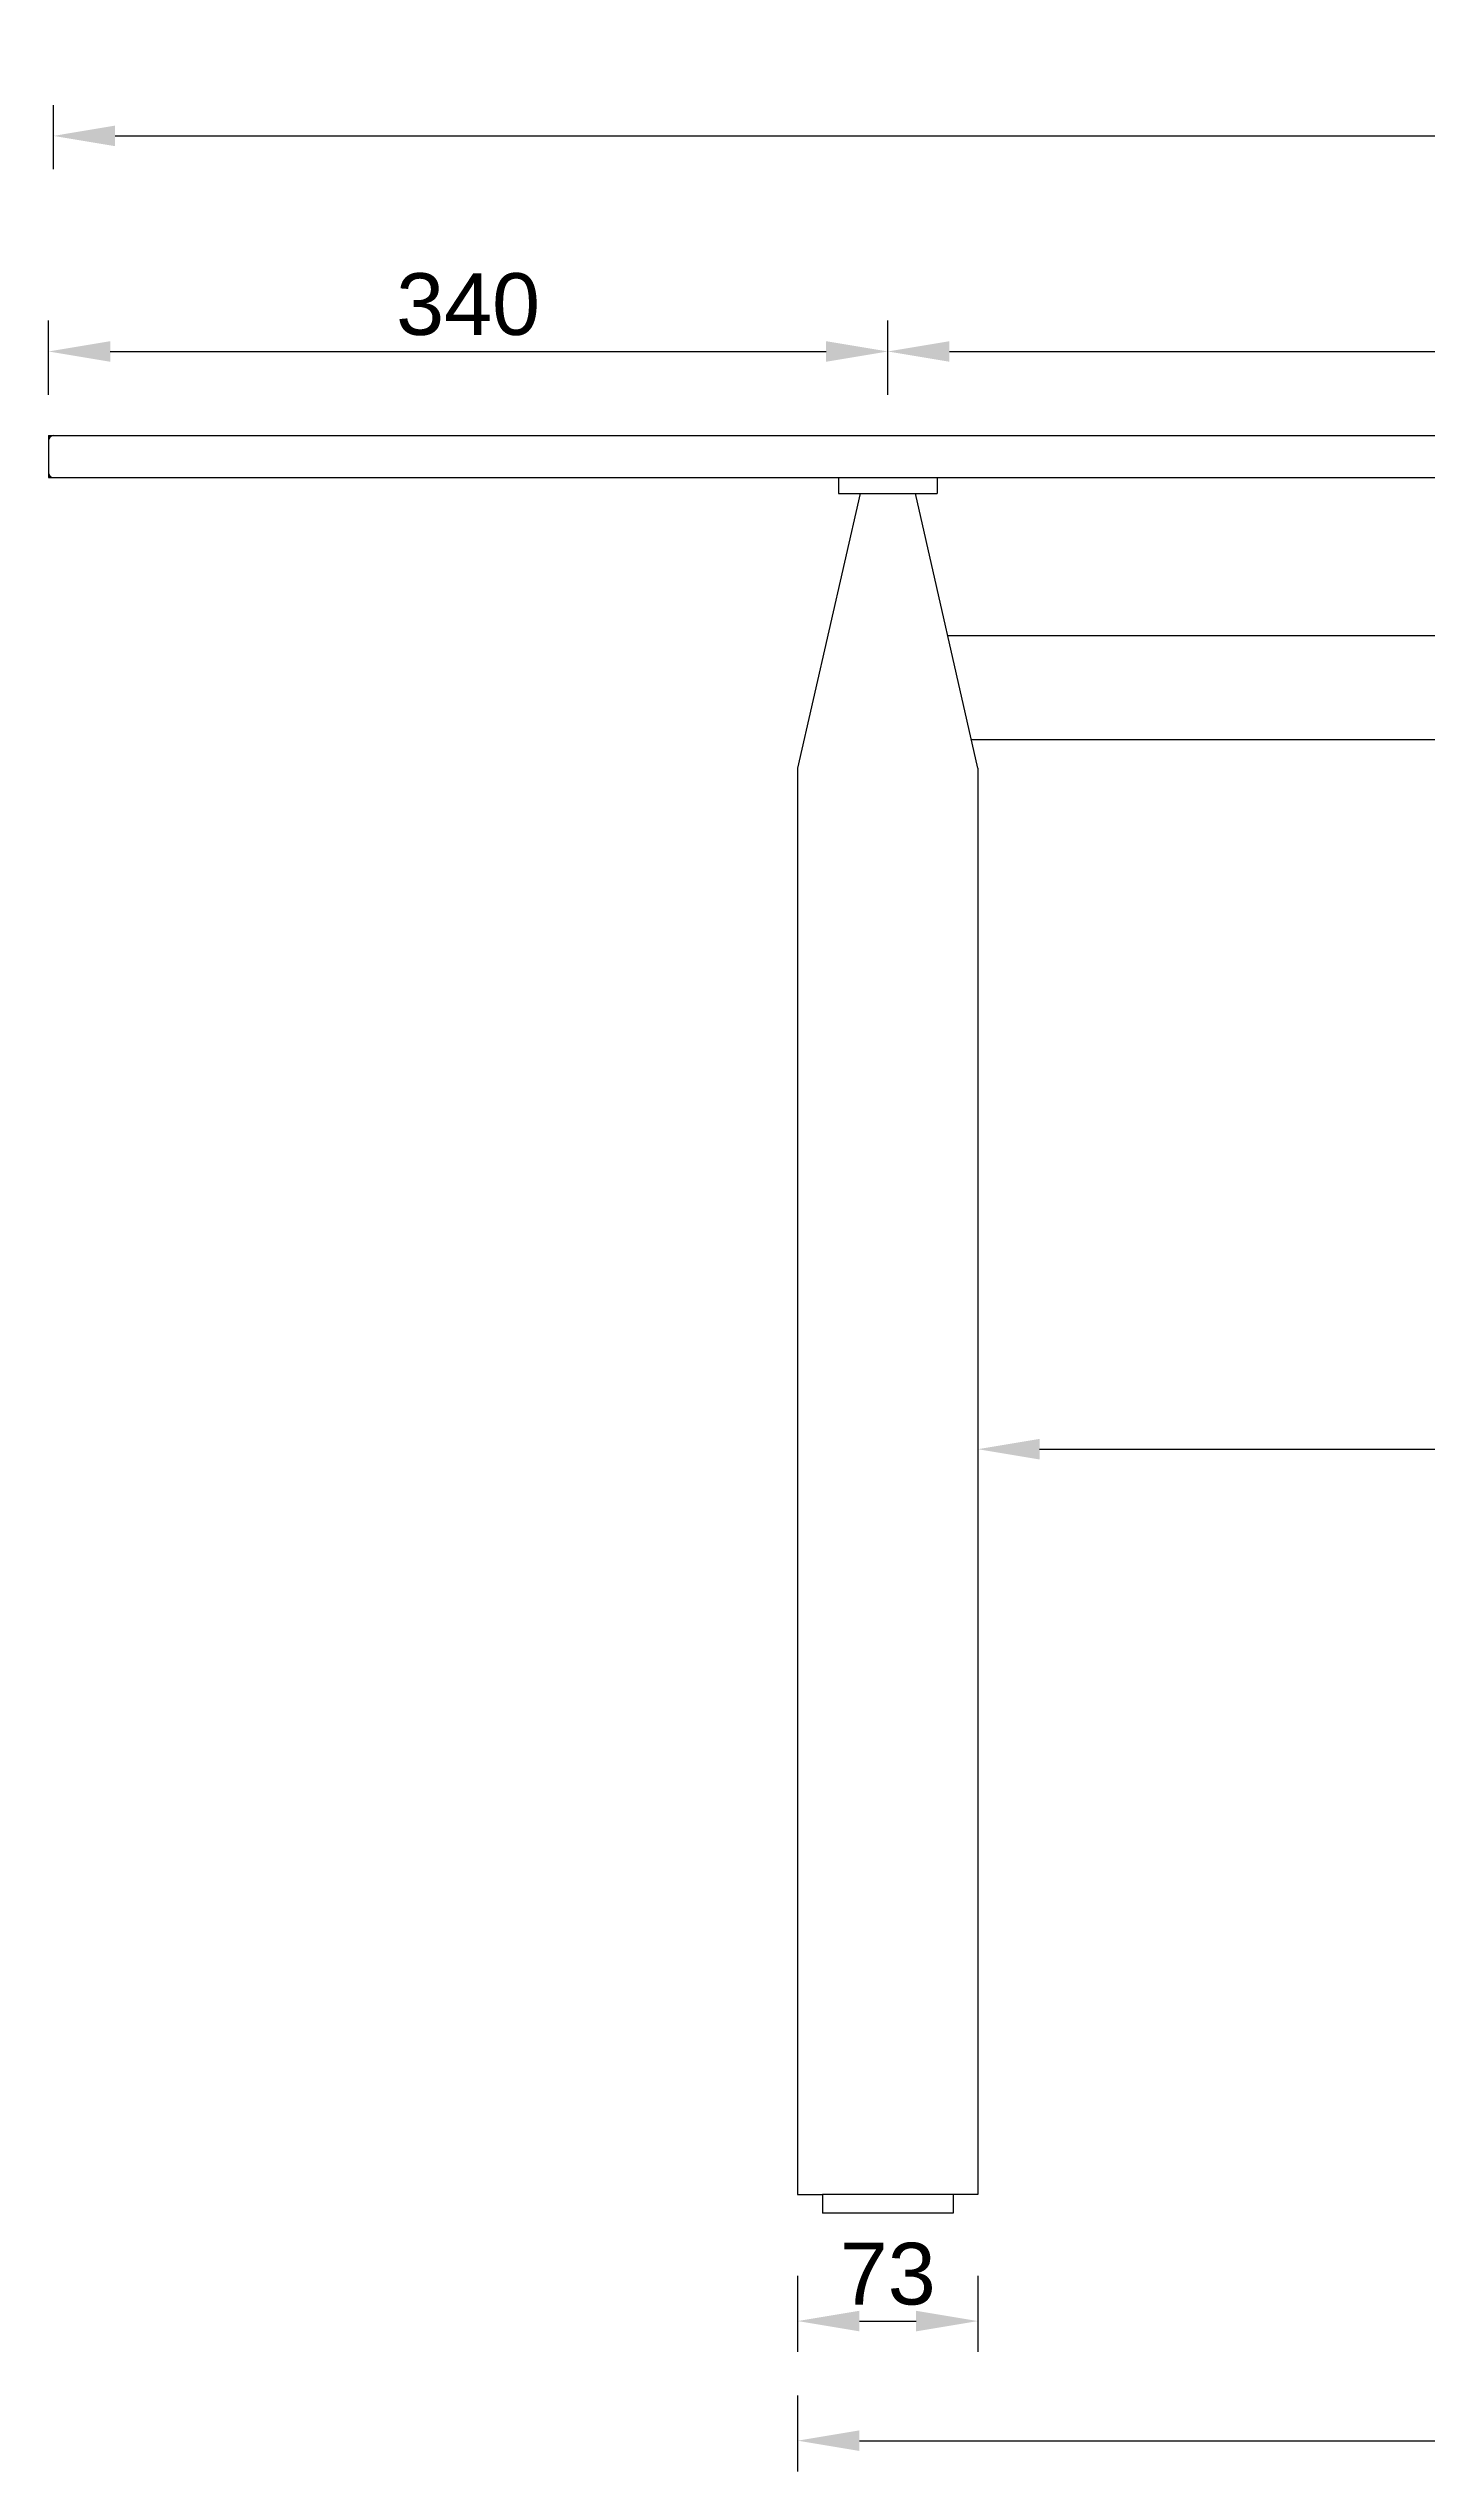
# Model space of a CAD drawing. Header units: millimetres. Extents: x 8562 to 17639, y 1241 to 3435.
# Drawn here: x 8562 to 9120, y 2453 to 3435 of the extents above; entities that cross this region are included whole.
import ezdxf

# ---------------------------------------------------------------- set-up
doc = ezdxf.new("R2010")
doc.units = ezdxf.units.MM
doc.layers.add('Annotations', color=30, linetype='Continuous')
doc.styles.get("Standard").update_dxf_attribs({"font": 'arial.ttf'})
doc.dimstyles.new('Annotative', dxfattribs={"dimscale": 0, "dimtxt": 2.5, "dimasz": 2.5, "dimexe": 1.25, "dimexo": 0.625, "dimtad": 1, "dimdec": 0, "dimdsep": 46, "dimtxsty": 'Standard', "dimcen": 2.5, "dimadec": 0, "dimazin": 0, "dimtfac": 1, "dimtdec": 0, "dimtmove": 0, "dimatfit": 3, "dimfxl": 1, "dimarcsym": 0})

# ---------------------------------------------------------------- blocks, each defined once
blk = doc.blocks.new('*D39')
at = {"layer": 'Annotations', "color": 0, "lineweight": -2, "transparency": 16777216}
for p, q in [((8563.5, 3386.02), (8563.5, 3411.99)), ((10561.5, 3386.02), (10561.5, 3411.99)), ((8588.5, 3399.49), (10536.5, 3399.49))]:
    blk.add_line(p, q, dxfattribs=at)
at = {"layer": 'Annotations', "color": 0, "transparency": 16777216}
for points in [[(8588.5, 3403.66), (8588.5, 3395.32), (8563.5, 3399.49)], [(10536.5, 3403.66), (10536.5, 3395.32), (10561.5, 3399.49)]]:
    blk.add_solid(points, dxfattribs=at)
at = {"layer": 'Annotations', "color": 0, "transparency": 16777216, "insert": (9562.5, 3418.5), "char_height": 25, "attachment_point": 5}
blk.add_mtext('1998', dxfattribs=at)
blk = doc.blocks.new('*D24')
at = {"layer": 'Annotations', "color": 0, "lineweight": -2, "transparency": 16777216}
for p, q in [((8561.5, 3294.65), (8561.5, 3324.68)), ((8901.5, 3294.65), (8901.5, 3324.68)), ((8586.5, 3312.18), (8876.5, 3312.18))]:
    blk.add_line(p, q, dxfattribs=at)
at = {"layer": 'Annotations', "color": 0, "transparency": 16777216}
for points in [[(8586.5, 3316.34), (8586.5, 3308.01), (8561.5, 3312.18)], [(8876.5, 3316.34), (8876.5, 3308.01), (8901.5, 3312.18)]]:
    blk.add_solid(points, dxfattribs=at)
at = {"layer": 'Annotations', "color": 0, "transparency": 16777216, "insert": (8731.5, 3331.2), "char_height": 25, "attachment_point": 5}
blk.add_mtext('340', dxfattribs=at)
blk = doc.blocks.new('*D25')
at = {"layer": 'Annotations', "color": 0, "lineweight": -2, "transparency": 16777216}
for p, q in [((8901.5, 3294.65), (8901.5, 3324.68)), ((10221.5, 3294.65), (10221.5, 3324.68)), ((8926.5, 3312.18), (10196.5, 3312.18))]:
    blk.add_line(p, q, dxfattribs=at)
at = {"layer": 'Annotations', "color": 0, "transparency": 16777216}
for points in [[(8926.5, 3316.34), (8926.5, 3308.01), (8901.5, 3312.18)], [(10196.5, 3316.34), (10196.5, 3308.01), (10221.5, 3312.18)]]:
    blk.add_solid(points, dxfattribs=at)
at = {"layer": 'Annotations', "color": 0, "transparency": 16777216, "insert": (9561.5, 3331.2), "char_height": 25, "attachment_point": 5}
blk.add_mtext('1320', dxfattribs=at)
blk = doc.blocks.new('*D27')
at = {"layer": 'Annotations', "color": 0, "lineweight": -2, "transparency": 16777216}
for p, q in [((8865, 2532.7), (8865, 2501.92)), ((8938, 2532.7), (8938, 2501.92)), ((8890, 2514.42), (8913, 2514.42))]:
    blk.add_line(p, q, dxfattribs=at)
at = {"layer": 'Annotations', "color": 0, "transparency": 16777216}
for points in [[(8890, 2518.59), (8890, 2510.26), (8865, 2514.42)], [(8913, 2518.59), (8913, 2510.26), (8938, 2514.42)]]:
    blk.add_solid(points, dxfattribs=at)
at = {"layer": 'Annotations', "color": 0, "transparency": 16777216, "insert": (8901.5, 2533.45), "char_height": 25, "attachment_point": 5}
blk.add_mtext('73', dxfattribs=at)
blk = doc.blocks.new('*D29')
at = {"layer": 'Annotations', "color": 0, "lineweight": -2, "transparency": 16777216}
for p, q in [((8865, 2484.25), (8865, 2453.48)), ((10258, 2484.25), (10258, 2453.48)), ((8890, 2465.98), (10233, 2465.98))]:
    blk.add_line(p, q, dxfattribs=at)
at = {"layer": 'Annotations', "color": 0, "transparency": 16777216}
for points in [[(8890, 2470.15), (8890, 2461.81), (8865, 2465.98)], [(10233, 2470.15), (10233, 2461.81), (10258, 2465.98)]]:
    blk.add_solid(points, dxfattribs=at)
at = {"layer": 'Annotations', "color": 0, "transparency": 16777216, "insert": (9561.5, 2485), "char_height": 25, "attachment_point": 5}
blk.add_mtext('1393', dxfattribs=at)
blk = doc.blocks.new('*D31')
at = {"layer": 'Annotations', "color": 0, "lineweight": -2, "transparency": 16777216}
for p, q in [((8938, 2885.84), (8938, 2855.07)), ((10185, 2885.84), (10185, 2855.07)), ((8963, 2867.57), (10160, 2867.57))]:
    blk.add_line(p, q, dxfattribs=at)
at = {"layer": 'Annotations', "color": 0, "transparency": 16777216}
for points in [[(8963, 2871.73), (8963, 2863.4), (8938, 2867.57)], [(10160, 2871.73), (10160, 2863.4), (10185, 2867.57)]]:
    blk.add_solid(points, dxfattribs=at)
at = {"layer": 'Annotations', "color": 0, "transparency": 16777216, "insert": (9561.5, 2886.37), "char_height": 25, "attachment_point": 5}
blk.add_mtext('1247', dxfattribs=at)

msp = doc.modelspace()

# ---------------------------------------------------------------- linework, layer by layer
for p, q in [((8561.5, 3278.08), (9561.5, 3278.08)), ((8561.5, 3278.08), (8561.5, 3261.08)), ((8561.5, 3261.08), (9561.5, 3261.08)), ((8881.5, 3261.08), (8881.5, 3254.65)), ((8921.5, 3261.08), (8921.5, 3254.65)), ((8890.28, 3254.65), (8865, 3143.35)), ((8881.5, 3254.65), (8921.5, 3254.65)), ((8938, 3143.35), (8912.72, 3254.65)), ((8925.79, 3197.08), (9561.5, 3197.08)), ((8935.33, 3155.08), (9561.5, 3155.08)), ((8865, 3143.35), (8865, 2565.75)), ((8938, 3143.35), (8938, 2565.75)), ((8865, 2565.75), (8875.04, 2565.75)), ((8875.04, 2565.75), (8875.04, 2558.08)), ((8927.96, 2565.75), (8875.04, 2565.75)), ((8938, 2565.75), (8927.96, 2565.75)), ((8927.96, 2565.75), (8927.96, 2558.08)), ((8927.96, 2558.08), (8875.04, 2558.08))]:
    msp.add_line(p, q)
for centre, start, end in [((8563.5, 3276.08), 90, 180), ((8563.5, 3263.08), 180, 270)]:
    msp.add_arc(centre, 2, start, end)

# ---------------------------------------------------------------- dimensions: what is measured, and where the dimension line sits
at = {"layer": 'Annotations'}
for p1, p2, distance, picture, middle in [((8563.5, 3379.77), (10561.5, 3379.77), 19.72, '*D39', (9562.5, 3418.5)), ((8938, 2892.09), (10185, 2892.09), -24.52, '*D31', (9561.5, 2886.37)), ((8865, 2538.95), (8938, 2538.95), -24.52, '*D27', (8901.5, 2533.45)), ((8865, 2490.5), (10258, 2490.5), -24.52, '*D29', (9561.5, 2485))]:
    dim = msp.add_aligned_dim(p1=p1, p2=p2, distance=distance, dimstyle='Annotative', dxfattribs=at)
    dim.commit()
    dim.dimension.update_dxf_attribs({"geometry": picture, "text_midpoint": middle})
for base, p1, p2, angle, picture, middle in [((8901.5, 3312.18), (8561.5, 3288.4), (8901.5, 3288.4), 360, '*D24', (8731.5, 3312.18)), ((10221.5, 3312.18), (8901.5, 3288.4), (10221.5, 3288.4), 0, '*D25', (9561.5, 3312.18))]:
    dim = msp.add_linear_dim(base=base, p1=p1, p2=p2, angle=angle, dimstyle='Annotative', dxfattribs=at)
    dim.commit()
    dim.dimension.update_dxf_attribs({"geometry": picture, "text_midpoint": middle, "dimtype": 161})

doc.saveas('drawing.dxf')
